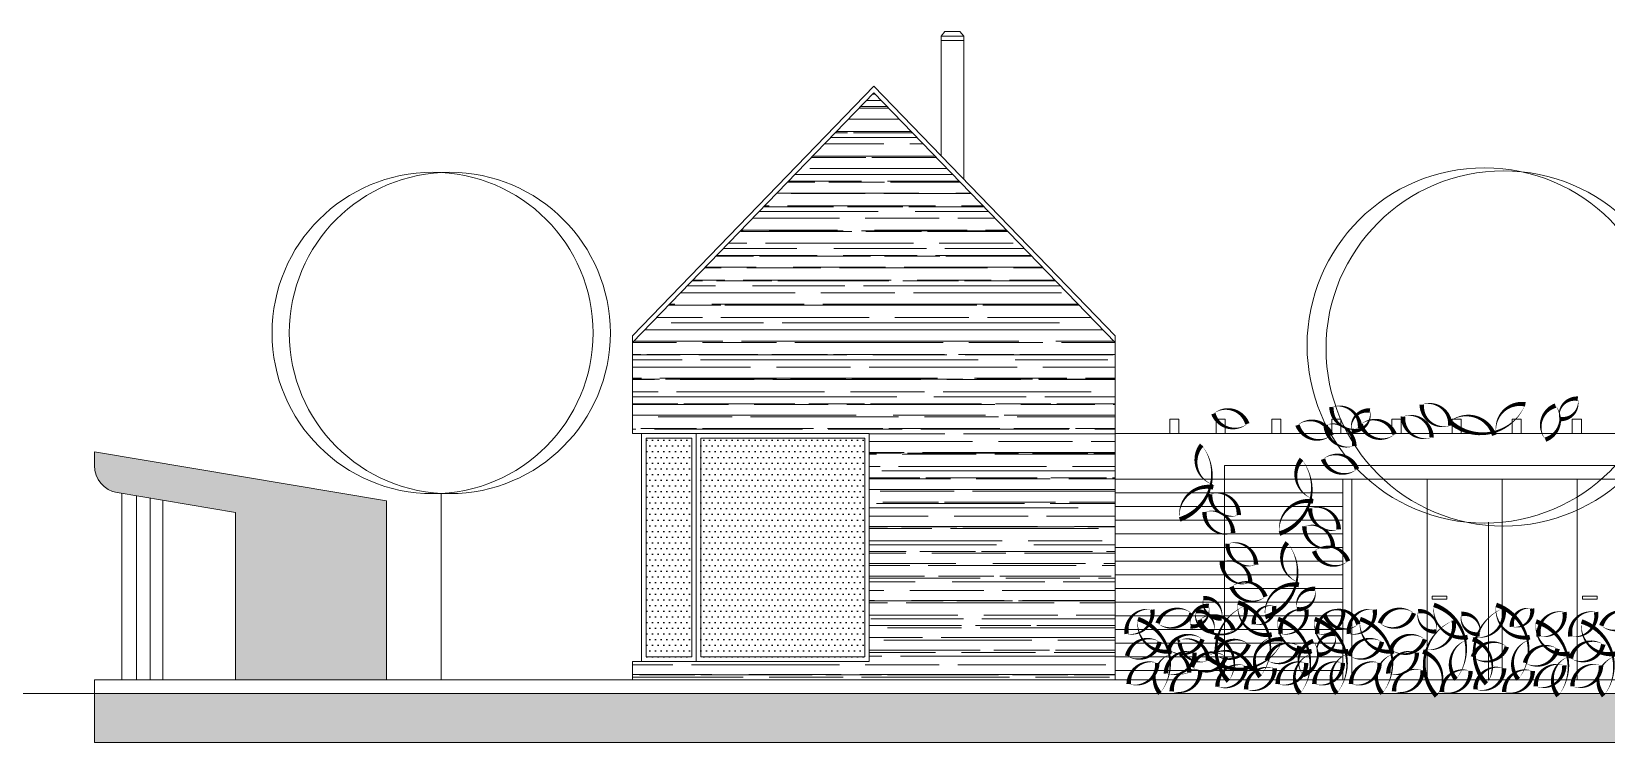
# Model space of a CAD drawing. Header units: metres. Extents: x -686 to 211, y -481 to 125.
# Drawn here: x -658.48 to -641.18, y -342.67 to -334.87 of the extents above; entities that cross this region are included whole.
import ezdxf

# ---------------------------------------------------------------- set-up
doc = ezdxf.new("R2010")
doc.units = ezdxf.units.M
for name, color, linetype in [('SRAFA', 251, 'Continuous'), ('SRAFY', 3, 'Continuous'), ('srafy sklo', 252, 'Continuous'), ('stafaz', 254, 'Continuous'), ('stávající stromy', 86, 'Continuous'), ('zariz.predmety', 203, 'Continuous'), ('ZDIVO', 1, 'Continuous')]:
    doc.layers.add(name, color=color, linetype=linetype)
pattern_1 = [(9e-10, (-154.530193, -1153.48255), (0.03125, -0.0625), [0, -0.0625])]

msp = doc.modelspace()

# ---------------------------------------------------------------- hatches: boundary and pattern name
at = {"linetype": 'Continuous', "lineweight": 0}
h = msp.add_hatch(dxfattribs=at)
h.set_pattern_fill('AR-RROOF', color=256, scale=0.008, style=0)
h.set_pattern_definition([(3e-13, (-522.98991, -437.4328), (0.44704, 0.2032), [3.048, -0.4064, 1.016, -0.2032]), (3e-13, (-522.71966, -437.3312), (-0.2032, 0.270256), [0.6096, -0.067056, 1.2192, -0.1524]), (3e-13, (-522.88831, -437.26009), (1.05664, 0.136144), [1.6256, -0.28448, 0.8128, -0.2032])])
h.paths.add_polyline_path([(-649.225, -335.544), (-651.875, -338.285), (-651.875, -339.285), (-651.775, -339.285), (-651.175, -339.285), (-649.275, -339.285), (-649.275, -341.785), (-651.175, -341.785), (-651.775, -341.785), (-651.875, -341.785), (-651.875, -341.985), (-646.575, -341.985), (-646.575, -338.285)])
at = {"layer": 'SRAFA', "linetype": 'Continuous'}
msp.add_hatch(color=256, dxfattribs=at).paths.add_polyline_path([(-657.785, -342.135), (-558.475, -342.135), (-558.475, -342.674), (-657.785, -342.674)])
at = {"layer": 'srafy sklo', "linetype": 'Continuous', "lineweight": 0}
msp.add_hatch(color=253, dxfattribs=at).paths.add_polyline_path([(-657.785, -339.485), (-657.785, -339.636, 0.3664), (-657.535, -339.932), (-656.235, -340.15), (-656.235, -341.985), (-654.579, -341.985), (-654.579, -340.022)])
at = {"layer": 'stafaz', "linetype": 'Continuous'}
h = msp.add_hatch(dxfattribs=at)
h.set_pattern_fill('DOTS', color=256, angle=149.9014, style=0)
h.set_pattern_definition(pattern_1)
h.paths.add_polyline_path([(-651.225, -341.735), (-651.725, -341.735), (-651.725, -339.335), (-651.225, -339.335)])
h = msp.add_hatch(dxfattribs=at)
h.set_pattern_fill('DOTS', color=256, angle=149.9014, style=0)
h.set_pattern_definition(pattern_1)
h.paths.add_polyline_path([(-649.325, -341.735), (-651.125, -341.735), (-651.125, -339.335), (-649.325, -339.335)])

# ---------------------------------------------------------------- linework, layer by layer
at = {"color": 251, "linetype": 'Continuous', "lineweight": 0}
for p, q in [((-644.075, -339.785), (-646.575, -339.785)), ((-640.575, -339.785), (-644.075, -339.785)), ((-644.075, -341.985), (-644.075, -339.785)), ((-643.975, -341.985), (-643.975, -339.785)), ((-643.15, -341.985), (-643.15, -339.785)), ((-642.325, -341.985), (-642.325, -339.785)), ((-641.5, -341.985), (-641.5, -339.785)), ((-644.075, -339.935), (-646.575, -339.935)), ((-644.075, -339.935), (-645.865, -339.935)), ((-644.075, -340.085), (-646.575, -340.085)), ((-644.075, -340.235), (-646.575, -340.235)), ((-644.075, -340.385), (-646.575, -340.385)), ((-644.075, -340.385), (-646.575, -340.385)), ((-644.075, -340.535), (-646.575, -340.535)), ((-644.075, -340.685), (-646.575, -340.685)), ((-644.075, -340.835), (-646.575, -340.835)), ((-644.075, -340.835), (-646.575, -340.835)), ((-644.075, -340.985), (-646.575, -340.985)), ((-644.075, -341.135), (-646.575, -341.135)), ((-644.075, -341.285), (-646.575, -341.285)), ((-644.075, -341.285), (-646.575, -341.285)), ((-644.075, -341.435), (-646.575, -341.435)), ((-644.075, -341.585), (-646.575, -341.585)), ((-644.075, -341.735), (-646.575, -341.735)), ((-644.075, -341.735), (-645.865, -341.735)), ((-644.075, -341.885), (-646.575, -341.885))]:
    msp.add_line(p, q, dxfattribs=at)
for points in [[(-643.092, -341.068), (-642.933, -341.068), (-642.933, -341.101), (-643.092, -341.101)], [(-641.442, -341.068), (-641.283, -341.068), (-641.283, -341.101), (-641.442, -341.101)]]:
    msp.add_lwpolyline(points, close=True, dxfattribs=at)
at = {"layer": 'SRAFA', "linetype": 'Continuous', "lineweight": 0}
msp.add_lwpolyline([(-657.785, -342.135), (-558.475, -342.135), (-558.475, -342.674), (-657.785, -342.674)], close=True, dxfattribs=at)
at = {"layer": 'SRAFY', "linetype": 'Continuous', "lineweight": 0}
for p, q in [((-648.487, -334.922), (-648.444, -334.872)), ((-648.28, -334.872), (-648.444, -334.872)), ((-648.237, -334.922), (-648.28, -334.872)), ((-648.487, -336.235), (-648.487, -334.922)), ((-648.237, -334.922), (-648.487, -334.922)), ((-648.237, -334.972), (-648.487, -334.972)), ((-648.237, -336.494), (-648.237, -334.922)), ((-651.875, -338.213), (-649.225, -335.472)), ((-651.875, -338.285), (-649.225, -335.544)), ((-646.575, -338.213), (-649.225, -335.472)), ((-646.575, -338.285), (-649.225, -335.544)), ((-651.875, -338.285), (-651.875, -338.213)), ((-651.875, -338.285), (-651.875, -339.285)), ((-646.575, -338.285), (-646.575, -338.213)), ((-646.575, -341.985), (-646.575, -338.285)), ((-651.775, -339.285), (-651.875, -339.285)), ((-651.775, -341.785), (-651.775, -339.435)), ((-651.775, -341.785), (-651.875, -341.785)), ((-651.875, -341.785), (-651.875, -341.985))]:
    msp.add_line(p, q, dxfattribs=at)
at = {"layer": 'SRAFY', "color": 251, "linetype": 'Continuous', "lineweight": 0}
for p, q in [((-639.475, -339.285), (-646.575, -339.285)), ((-645.375, -341.985), (-645.375, -339.635)), ((-640.475, -339.635), (-645.375, -339.635))]:
    msp.add_line(p, q, dxfattribs=at)
for points in [[(-645.975, -339.125), (-645.875, -339.125), (-645.875, -339.285), (-645.975, -339.285)], [(-645.975, -339.125), (-645.875, -339.125), (-645.875, -339.285), (-645.975, -339.285)], [(-645.465, -339.125), (-645.365, -339.125), (-645.365, -339.285), (-645.465, -339.285)], [(-644.855, -339.125), (-644.755, -339.125), (-644.755, -339.285), (-644.855, -339.285)], [(-644.195, -339.125), (-644.095, -339.125), (-644.095, -339.285), (-644.195, -339.285)], [(-643.535, -339.125), (-643.435, -339.125), (-643.435, -339.285), (-643.535, -339.285)], [(-642.875, -339.125), (-642.775, -339.125), (-642.775, -339.285), (-642.875, -339.285)], [(-642.215, -339.125), (-642.115, -339.125), (-642.115, -339.285), (-642.215, -339.285)], [(-641.555, -339.125), (-641.455, -339.125), (-641.455, -339.285), (-641.555, -339.285)]]:
    msp.add_lwpolyline(points, close=True, dxfattribs=at)
at = {"layer": 'SRAFY', "linetype": 'Continuous', "lineweight": 0}
for points in [[(-651.175, -339.285), (-651.775, -339.285), (-651.775, -341.785), (-651.175, -341.785)], [(-651.225, -339.335), (-651.725, -339.335), (-651.725, -341.735), (-651.225, -341.735)], [(-649.275, -339.285), (-651.175, -339.285), (-651.175, -341.785), (-649.275, -341.785)], [(-649.325, -339.335), (-651.125, -339.335), (-651.125, -341.735), (-649.325, -341.735)]]:
    msp.add_lwpolyline(points, close=True, dxfattribs=at)
at = {"layer": 'srafy sklo', "color": 253, "linetype": 'Continuous', "lineweight": 0}
for p, q in [((-654.579, -340.022), (-657.785, -339.485)), ((-657.785, -339.636), (-657.785, -339.485)), ((-656.235, -340.15), (-657.535, -339.932)), ((-657.485, -341.985), (-657.485, -339.941)), ((-657.324, -339.968), (-657.324, -341.985)), ((-657.174, -339.993), (-657.174, -341.985)), ((-657.035, -341.985), (-657.035, -340.016)), ((-654.579, -341.985), (-654.579, -340.022)), ((-656.235, -341.985), (-656.235, -340.15))]:
    msp.add_line(p, q, dxfattribs=at)
msp.add_arc((-657.485, -339.636), 0.3, 180, 260.4914, dxfattribs=at)
at = {"layer": 'stávající stromy', "linetype": 'Continuous', "lineweight": 0}
for p, q in [((-653.977, -339.941), (-653.977, -341.985)), ((-642.473, -340.256), (-642.473, -341.985))]:
    msp.add_line(p, q, dxfattribs=at)
for points in [[(-645.606, -341.091, 0, 0, 0.520567), (-645.606, -341.091, 0, 0.05, 0.520567), (-645.407, -341.313, 0, 0.05, 0.520567), (-645.606, -341.091, 0.05, 0.05, 0)], [(-646.166, -341.216, 0, 0, 0.520567), (-646.166, -341.216, 0, 0.05, 0.520567), (-646.449, -341.482, 0, 0.05, 0.520567), (-646.166, -341.216, 0.05, 0.05, 0)], [(-646.109, -341.366, 0, 0, 0.520567), (-646.109, -341.366, 0, 0.05, 0.520567), (-645.736, -341.255, 0, 0.05, 0.520567), (-646.109, -341.366, 0.05, 0.05, 0)], [(-645.689, -341.234, 0, 0, 0.520567), (-645.689, -341.234, 0, 0.05, 0.520567), (-645.489, -341.456, 0, 0.05, 0.520567), (-645.689, -341.234, 0.05, 0.05, 0)], [(-645.332, -342.002, 0, 0, 0.520567), (-645.332, -342.002, 0, 0.05, 0.520567), (-645.482, -341.514, 0, 0.05, 0.520567), (-645.46, -341.491, 0, 0.05, 0.520567), (-645.143, -341.171, 0, 0.05, 0.520567), (-645.332, -342.002, 0.05, 0.05, 0)], [(-645.225, -341.137, 0, 0, 0.520567), (-645.225, -341.137, 0, 0.05, 0.520567), (-644.855, -341.489, 0, 0.05, 0.520567), (-644.863, -341.52, 0, 0.05, 0.520567), (-644.983, -341.954, 0, 0.05, 0.520567), (-645.225, -341.137, 0.05, 0.05, 0)], [(-645.052, -341.377, 0, 0, 0.520567), (-645.052, -341.377, 0, 0.05, 0.520567), (-644.829, -341.177, 0, 0.05, 0.520567), (-645.052, -341.377, 0.05, 0.05, 0)], [(-644.474, -341.216, 0, 0, 0.520567), (-644.474, -341.216, 0, 0.05, 0.520567), (-644.757, -341.482, 0, 0.05, 0.520567), (-644.474, -341.216, 0.05, 0.05, 0)], [(-644.071, -341.216, 0, 0, 0.520567), (-644.071, -341.216, 0, 0.05, 0.520567), (-644.354, -341.482, 0, 0.05, 0.520567), (-644.071, -341.216, 0.05, 0.05, 0)], [(-643.724, -341.216, 0, 0, 0.520567), (-643.724, -341.216, 0, 0.05, 0.520567), (-644.007, -341.482, 0, 0.05, 0.520567), (-643.724, -341.216, 0.05, 0.05, 0)], [(-643.667, -341.366, 0, 0, 0.520567), (-643.667, -341.366, 0, 0.05, 0.520567), (-643.294, -341.255, 0, 0.05, 0.520567), (-643.667, -341.366, 0.05, 0.05, 0)], [(-643.247, -341.234, 0, 0, 0.520567), (-643.247, -341.234, 0, 0.05, 0.520567), (-643.047, -341.456, 0, 0.05, 0.520567), (-643.247, -341.234, 0.05, 0.05, 0)], [(-643.074, -341.164, 0, 0, 0.520567), (-643.074, -341.164, 0, 0.05, 0.520567), (-642.704, -341.517, 0, 0.05, 0.520567), (-642.712, -341.548, 0, 0.05, 0.520567), (-642.832, -341.981, 0, 0.05, 0.520567), (-643.074, -341.164, 0.05, 0.05, 0)], [(-642.772, -341.264, 0, 0, 0.520567), (-642.772, -341.264, 0, 0.05, 0.520567), (-642.572, -341.486, 0, 0.05, 0.520567), (-642.772, -341.264, 0.05, 0.05, 0)], [(-642.498, -342.03, 0, 0, 0.520567), (-642.498, -342.03, 0, 0.05, 0.520567), (-642.648, -341.541, 0, 0.05, 0.520567), (-642.626, -341.518, 0, 0.05, 0.520567), (-642.309, -341.199, 0, 0.05, 0.520567), (-642.498, -342.03, 0.05, 0.05, 0)], [(-642.39, -341.164, 0, 0, 0.520567), (-642.39, -341.164, 0, 0.05, 0.520567), (-642.021, -341.517, 0, 0.05, 0.520567), (-642.028, -341.548, 0, 0.05, 0.520567), (-642.148, -341.981, 0, 0.05, 0.520567), (-642.39, -341.164, 0.05, 0.05, 0)], [(-642.217, -341.404, 0, 0, 0.520567), (-642.217, -341.404, 0, 0.05, 0.520567), (-641.995, -341.205, 0, 0.05, 0.520567), (-642.217, -341.404, 0.05, 0.05, 0)], [(-641.64, -341.243, 0, 0, 0.520567), (-641.64, -341.243, 0, 0.05, 0.520567), (-641.923, -341.51, 0, 0.05, 0.520567), (-641.64, -341.243, 0.05, 0.05, 0)], [(-641.293, -341.243, 0, 0, 0.520567), (-641.293, -341.243, 0, 0.05, 0.520567), (-641.576, -341.51, 0, 0.05, 0.520567), (-641.293, -341.243, 0.05, 0.05, 0)], [(-641.236, -341.393, 0, 0, 0.520567), (-641.236, -341.393, 0, 0.05, 0.520567), (-640.863, -341.283, 0, 0.05, 0.520567), (-641.236, -341.393, 0.05, 0.05, 0)], [(-646.325, -341.319, 0, 0, 0.520567), (-646.325, -341.319, 0, 0.05, 0.520567), (-645.956, -341.671, 0, 0.05, 0.520567), (-645.963, -341.702, 0, 0.05, 0.520567), (-646.083, -342.136, 0, 0.05, 0.520567), (-646.325, -341.319, 0.05, 0.05, 0)], [(-644.786, -341.319, 0, 0, 0.520567), (-644.786, -341.319, 0, 0.05, 0.520567), (-644.417, -341.671, 0, 0.05, 0.520567), (-644.424, -341.702, 0, 0.05, 0.520567), (-644.544, -342.136, 0, 0.05, 0.520567), (-644.786, -341.319, 0.05, 0.05, 0)], [(-644.383, -341.319, 0, 0, 0.520567), (-644.383, -341.319, 0, 0.05, 0.520567), (-644.014, -341.671, 0, 0.05, 0.520567), (-644.021, -341.702, 0, 0.05, 0.520567), (-644.141, -342.136, 0, 0.05, 0.520567), (-644.383, -341.319, 0.05, 0.05, 0)], [(-643.884, -341.319, 0, 0, 0.520567), (-643.884, -341.319, 0, 0.05, 0.520567), (-643.514, -341.671, 0, 0.05, 0.520567), (-643.522, -341.702, 0, 0.05, 0.520567), (-643.642, -342.136, 0, 0.05, 0.520567), (-643.884, -341.319, 0.05, 0.05, 0)], [(-643.046, -342.165, 0, 0, 0.520567), (-643.046, -342.165, 0, 0.05, 0.520567), (-643.195, -341.677, 0, 0.05, 0.520567), (-643.174, -341.654, 0, 0.05, 0.520567), (-642.857, -341.334, 0, 0.05, 0.520567), (-643.046, -342.165, 0.05, 0.05, 0)], [(-641.952, -341.346, 0, 0, 0.520567), (-641.952, -341.346, 0, 0.05, 0.520567), (-641.582, -341.699, 0, 0.05, 0.520567), (-641.59, -341.73, 0, 0.05, 0.520567), (-641.71, -342.163, 0, 0.05, 0.520567), (-641.952, -341.346, 0.05, 0.05, 0)], [(-641.452, -341.346, 0, 0, 0.520567), (-641.452, -341.346, 0, 0.05, 0.520567), (-641.083, -341.699, 0, 0.05, 0.520567), (-641.09, -341.73, 0, 0.05, 0.520567), (-641.21, -342.163, 0, 0.05, 0.520567), (-641.452, -341.346, 0.05, 0.05, 0)], [(-646.087, -341.569, 0, 0, 0.520567), (-646.087, -341.569, 0, 0.05, 0.520567), (-646.443, -341.724, 0, 0.05, 0.520567), (-646.087, -341.569, 0.05, 0.05, 0)], [(-645.989, -341.653, 0, 0, 0.520567), (-645.989, -341.653, 0, 0.05, 0.520567), (-645.616, -341.542, 0, 0.05, 0.520567), (-645.989, -341.653, 0.05, 0.05, 0)], [(-645.481, -341.707, 0, 0, 0.520567), (-645.481, -341.707, 0, 0.05, 0.520567), (-645.108, -341.597, 0, 0.05, 0.520567), (-645.481, -341.707, 0.05, 0.05, 0)], [(-644.551, -341.617, 0, 0, 0.520567), (-644.551, -341.617, 0, 0.05, 0.520567), (-644.907, -341.773, 0, 0.05, 0.520567), (-644.551, -341.617, 0.05, 0.05, 0)], [(-643.645, -341.569, 0, 0, 0.520567), (-643.645, -341.569, 0, 0.05, 0.520567), (-644.002, -341.724, 0, 0.05, 0.520567), (-643.645, -341.569, 0.05, 0.05, 0)], [(-643.547, -341.653, 0, 0, 0.520567), (-643.547, -341.653, 0, 0.05, 0.520567), (-643.174, -341.542, 0, 0.05, 0.520567), (-643.547, -341.653, 0.05, 0.05, 0)], [(-642.646, -341.735, 0, 0, 0.520567), (-642.646, -341.735, 0, 0.05, 0.520567), (-642.273, -341.624, 0, 0.05, 0.520567), (-642.646, -341.735, 0.05, 0.05, 0)], [(-641.717, -341.645, 0, 0, 0.520567), (-641.717, -341.645, 0, 0.05, 0.520567), (-642.073, -341.8, 0, 0.05, 0.520567), (-641.717, -341.645, 0.05, 0.05, 0)], [(-641.214, -341.597, 0, 0, 0.520567), (-641.214, -341.597, 0, 0.05, 0.520567), (-641.57, -341.752, 0, 0.05, 0.520567), (-641.214, -341.597, 0.05, 0.05, 0)], [(-646.426, -342.031, 0, 0, 0.520567), (-646.426, -342.031, 0, 0.05, 0.520567), (-646.112, -341.801, 0, 0.05, 0.520567), (-646.426, -342.031, 0.05, 0.05, 0)], [(-646.017, -341.917, 0, 0, 0.520567), (-646.017, -341.917, 0, 0.05, 0.520567), (-645.703, -341.687, 0, 0.05, 0.520567), (-646.017, -341.917, 0.05, 0.05, 0)], [(-645.731, -341.846, 0, 0, 0.520567), (-645.731, -341.846, 0, 0.05, 0.520567), (-645.358, -341.736, 0, 0.05, 0.520567), (-645.731, -341.846, 0.05, 0.05, 0)], [(-645.452, -342.062, 0, 0, 0.520567), (-645.452, -342.062, 0, 0.05, 0.520567), (-645.139, -341.833, 0, 0.05, 0.520567), (-645.452, -342.062, 0.05, 0.05, 0)], [(-644.79, -342.031, 0, 0, 0.520567), (-644.79, -342.031, 0, 0.05, 0.520567), (-644.477, -341.801, 0, 0.05, 0.520567), (-644.79, -342.031, 0.05, 0.05, 0)], [(-644.387, -342.031, 0, 0, 0.520567), (-644.387, -342.031, 0, 0.05, 0.520567), (-644.074, -341.801, 0, 0.05, 0.520567), (-644.387, -342.031, 0.05, 0.05, 0)], [(-643.984, -342.031, 0, 0, 0.520567), (-643.984, -342.031, 0, 0.05, 0.520567), (-643.671, -341.801, 0, 0.05, 0.520567), (-643.984, -342.031, 0.05, 0.05, 0)], [(-643.575, -341.917, 0, 0, 0.520567), (-643.575, -341.917, 0, 0.05, 0.520567), (-643.261, -341.687, 0, 0.05, 0.520567), (-643.575, -341.917, 0.05, 0.05, 0)], [(-641.956, -342.059, 0, 0, 0.520567), (-641.956, -342.059, 0, 0.05, 0.520567), (-641.642, -341.829, 0, 0.05, 0.520567), (-641.956, -342.059, 0.05, 0.05, 0)], [(-641.553, -342.059, 0, 0, 0.520567), (-641.553, -342.059, 0, 0.05, 0.520567), (-641.239, -341.829, 0, 0.05, 0.520567), (-641.553, -342.059, 0.05, 0.05, 0)], [(-645.954, -342.113, 0, 0, 0.520567), (-645.954, -342.113, 0, 0.05, 0.520567), (-645.64, -341.883, 0, 0.05, 0.520567), (-645.954, -342.113, 0.05, 0.05, 0)], [(-645.137, -342.091, 0, 0, 0.520567), (-645.137, -342.091, 0, 0.05, 0.520567), (-644.823, -341.861, 0, 0.05, 0.520567), (-645.137, -342.091, 0.05, 0.05, 0)], [(-643.512, -342.113, 0, 0, 0.520567), (-643.512, -342.113, 0, 0.05, 0.520567), (-643.198, -341.883, 0, 0.05, 0.520567), (-643.512, -342.113, 0.05, 0.05, 0)], [(-642.986, -342.119, 0, 0, 0.520567), (-642.986, -342.119, 0, 0.05, 0.520567), (-642.672, -341.889, 0, 0.05, 0.520567), (-642.986, -342.119, 0.05, 0.05, 0)], [(-642.618, -342.09, 0, 0, 0.520567), (-642.618, -342.09, 0, 0.05, 0.520567), (-642.304, -341.86, 0, 0.05, 0.520567), (-642.618, -342.09, 0.05, 0.05, 0)], [(-642.302, -342.119, 0, 0, 0.520567), (-642.302, -342.119, 0, 0.05, 0.520567), (-641.989, -341.889, 0, 0.05, 0.520567), (-642.302, -342.119, 0.05, 0.05, 0)]]:
    msp.add_lwpolyline(points, format="xyseb", close=True, dxfattribs=at)
for centre, radius in [((-654.071, -338.18), 1.763), ((-653.882, -338.18), 1.763), ((-642.518, -338.317), 1.949), ((-642.31, -338.35), 1.949)]:
    msp.add_circle(centre, radius, dxfattribs=at)
at = {"layer": 'zariz.predmety', "color": 251, "linetype": 'Continuous', "ltscale": 0.001}
for points in [[(-645.496, -339.066, 0, 0, -0.520567), (-645.496, -339.066, 0, 0.05, -0.520567), (-645.123, -339.177, 0, 0.05, -0.520567), (-645.496, -339.066, 0.05, 0.05, 0)], [(-644.199, -338.994, 0, 0, -0.520567), (-644.199, -338.994, 0, 0.05, -0.520567), (-643.885, -339.224, 0, 0.05, -0.520567), (-644.199, -338.994, 0.05, 0.05, 0)], [(-643.977, -339.254, 0, 0, -0.520567), (-643.977, -339.254, 0, 0.05, -0.520567), (-643.777, -339.032, 0, 0.05, -0.520567), (-643.977, -339.254, 0.05, 0.05, 0)], [(-643.208, -338.966, 0, 0, -0.520567), (-643.208, -338.966, 0, 0.05, -0.520567), (-642.894, -339.196, 0, 0.05, -0.520567), (-643.208, -338.966, 0.05, 0.05, 0)], [(-642.9, -339.152, 0, 0, -0.520567), (-642.9, -339.152, 0, 0.05, -0.520567), (-642.412, -339.302, 0, 0.05, -0.520567), (-642.389, -339.28, 0, 0.05, -0.520567), (-642.07, -338.963, 0, 0.05, -0.520567), (-642.9, -339.152, 0.05, 0.05, 0)], [(-641.849, -339.35, 0, 0, -0.520567), (-641.849, -339.35, 0, 0.05, -0.520567), (-641.739, -338.977, 0, 0.05, -0.520567), (-641.849, -339.35, 0.05, 0.05, 0)], [(-641.694, -339.124, 0, 0, -0.520567), (-641.694, -339.124, 0, 0.05, -0.520567), (-641.494, -338.902, 0, 0.05, -0.520567), (-641.694, -339.124, 0.05, 0.05, 0)], [(-644.572, -339.191, 0, 0, -0.520567), (-644.572, -339.191, 0, 0.05, -0.520567), (-644.199, -339.302, 0, 0.05, -0.520567), (-644.572, -339.191, 0.05, 0.05, 0)], [(-644.262, -339.19, 0, 0, -0.520567), (-644.262, -339.19, 0, 0.05, -0.520567), (-643.948, -339.42, 0, 0.05, -0.520567), (-644.262, -339.19, 0.05, 0.05, 0)], [(-643.878, -339.183, 0, 0, -0.520567), (-643.878, -339.183, 0, 0.05, -0.520567), (-643.505, -339.293, 0, 0.05, -0.520567), (-643.878, -339.183, 0.05, 0.05, 0)], [(-643.414, -339.097, 0, 0, -0.520567), (-643.414, -339.097, 0, 0.05, -0.520567), (-643.1, -339.327, 0, 0.05, -0.520567), (-643.414, -339.097, 0.05, 0.05, 0)], [(-645.867, -340.227, 0, 0, -0.520567), (-645.867, -340.227, 0, 0.05, -0.520567), (-645.497, -339.874, 0, 0.05, -0.520567), (-645.505, -339.843, 0, 0.05, -0.520567), (-645.625, -339.41, 0, 0.05, -0.520567), (-645.867, -340.227, 0.05, 0.05, 0)], [(-644.77, -340.382, 0, 0, -0.520567), (-644.77, -340.382, 0, 0.05, -0.520567), (-644.401, -340.03, 0, 0.05, -0.520567), (-644.408, -339.999, 0, 0.05, -0.520567), (-644.528, -339.565, 0, 0.05, -0.520567), (-644.77, -340.382, 0.05, 0.05, 0)], [(-644.292, -339.565, 0, 0, -0.520567), (-644.292, -339.565, 0, 0.05, -0.520567), (-643.919, -339.675, 0, 0.05, -0.520567), (-644.292, -339.565, 0.05, 0.05, 0)], [(-645.531, -339.949, 0, 0, -0.520567), (-645.531, -339.949, 0, 0.05, -0.520567), (-645.217, -340.179, 0, 0.05, -0.520567), (-645.531, -339.949, 0.05, 0.05, 0)], [(-644.434, -340.105, 0, 0, -0.520567), (-644.434, -340.105, 0, 0.05, -0.520567), (-644.12, -340.335, 0, 0.05, -0.520567), (-644.434, -340.105, 0.05, 0.05, 0)], [(-645.594, -340.146, 0, 0, -0.520567), (-645.594, -340.146, 0, 0.05, -0.520567), (-645.28, -340.376, 0, 0.05, -0.520567), (-645.594, -340.146, 0.05, 0.05, 0)], [(-644.497, -340.302, 0, 0, -0.520567), (-644.497, -340.302, 0, 0.05, -0.520567), (-644.183, -340.531, 0, 0.05, -0.520567), (-644.497, -340.302, 0.05, 0.05, 0)], [(-645.341, -340.494, 0, 0, -0.520567), (-645.341, -340.494, 0, 0.05, -0.520567), (-645.028, -340.724, 0, 0.05, -0.520567), (-645.341, -340.494, 0.05, 0.05, 0)], [(-644.926, -341.298, 0, 0, -0.520567), (-644.926, -341.298, 0, 0.05, -0.520567), (-644.557, -340.946, 0, 0.05, -0.520567), (-644.564, -340.915, 0, 0.05, -0.520567), (-644.684, -340.481, 0, 0.05, -0.520567), (-644.926, -341.298, 0.05, 0.05, 0)], [(-644.39, -340.574, 0, 0, -0.520567), (-644.39, -340.574, 0, 0.05, -0.520567), (-644.017, -340.685, 0, 0.05, -0.520567), (-644.39, -340.574, 0.05, 0.05, 0)], [(-645.404, -340.691, 0, 0, -0.520567), (-645.404, -340.691, 0, 0.05, -0.520567), (-645.091, -340.921, 0, 0.05, -0.520567), (-645.404, -340.691, 0.05, 0.05, 0)], [(-645.297, -340.964, 0, 0, -0.520567), (-645.297, -340.964, 0, 0.05, -0.520567), (-644.924, -341.074, 0, 0.05, -0.520567), (-645.297, -340.964, 0.05, 0.05, 0)], [(-644.579, -341.211, 0, 0, -0.520567), (-644.579, -341.211, 0, 0.05, -0.520567), (-644.38, -340.989, 0, 0.05, -0.520567), (-644.579, -341.211, 0.05, 0.05, 0)], [(-645.747, -341.399, 0, 0, -0.520567), (-645.747, -341.399, 0, 0.05, -0.520567), (-645.547, -341.176, 0, 0.05, -0.520567), (-645.747, -341.399, 0.05, 0.05, 0)], [(-645.648, -341.327, 0, 0, -0.520567), (-645.648, -341.327, 0, 0.05, -0.520567), (-645.275, -341.438, 0, 0.05, -0.520567), (-645.648, -341.327, 0.05, 0.05, 0)], [(-644.277, -341.267, 0, 0, -0.520567), (-644.277, -341.267, 0, 0.05, -0.520567), (-643.904, -341.377, 0, 0.05, -0.520567), (-644.277, -341.267, 0.05, 0.05, 0)], [(-645.869, -341.549, 0, 0, 0), (-645.869, -341.549, 0, 0.05, -0.520567), (-645.555, -341.778, 0, 0.046, -0.472772), (-645.867, -341.585, 0, 0.046, -0.472772)], [(-645.562, -341.734, 0, 0, -0.520567), (-645.562, -341.734, 0, 0.05, -0.520567), (-645.073, -341.884, 0, 0.05, -0.520567), (-645.05, -341.862, 0, 0.05, -0.520567), (-644.731, -341.545, 0, 0.05, -0.520567), (-645.562, -341.734, 0.05, 0.05, 0)], [(-644.51, -341.933, 0, 0, -0.520567), (-644.51, -341.933, 0, 0.05, -0.520567), (-644.4, -341.56, 0, 0.05, -0.520567), (-644.51, -341.933, 0.05, 0.05, 0)], [(-644.355, -341.706, 0, 0, -0.520567), (-644.355, -341.706, 0, 0.05, -0.520567), (-644.156, -341.484, 0, 0.05, -0.520567), (-644.355, -341.706, 0.05, 0.05, 0)]]:
    msp.add_lwpolyline(points, format="xyseb", close=True, dxfattribs=at)
msp.add_lwpolyline([(-645.865, -341.708, 0.0242, 0.05, -0.252995), (-645.762, -341.909, 0, 0.0115, -0.11049), (-645.865, -341.92, 0, 0.0115, -0.11049)], format="xyseb", dxfattribs=at)
at = {"layer": 'ZDIVO', "linetype": 'Continuous', "lineweight": 0}
for p, q in [((-657.785, -342.135), (-670.267, -342.135)), ((-570.975, -341.985), (-657.785, -341.985)), ((-657.785, -341.985), (-657.785, -342.135)), ((-633.475, -341.985), (-645.865, -341.985))]:
    msp.add_line(p, q, dxfattribs=at)

doc.saveas('drawing.dxf')
